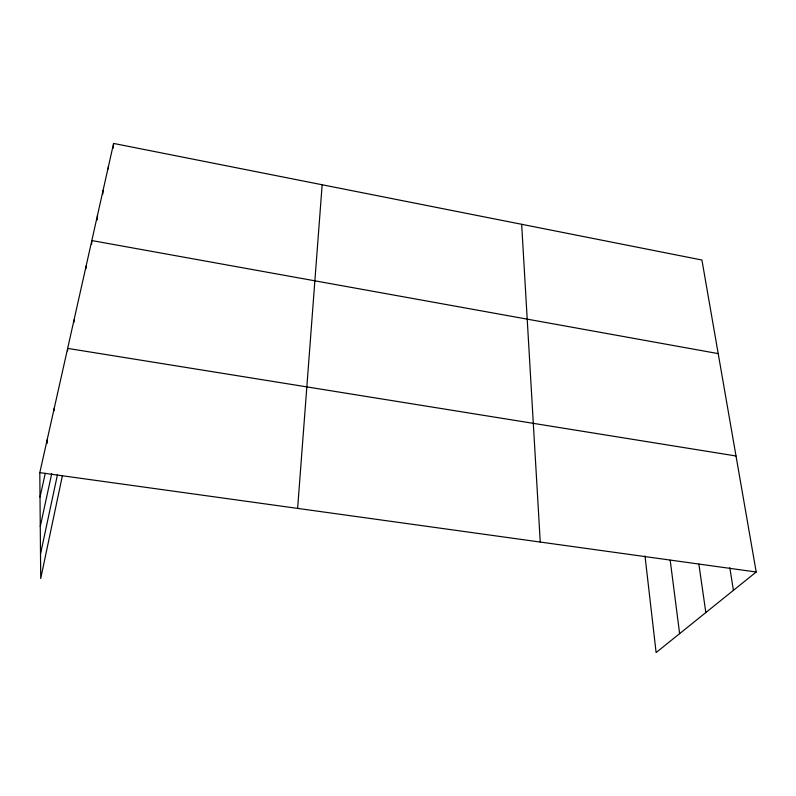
<?xml version="1.0" encoding="UTF-8"?>
<svg xmlns="http://www.w3.org/2000/svg" width="796" height="796" viewBox="0 0 796 796"><rect width="100%" height="100%" fill="white"/><g stroke="black" fill="none" stroke-linecap="round" stroke-linejoin="round"><path stroke-width="1.19" d="M47.143 443.432L47.153 439.84M54.208 410.696L54.237 408.239M67.58 350.847L67.65 348.389L736.011 455.979M73.928 322.42L74.008 320.032M85.968 268.63L86.087 266.163M91.639 244.153L91.819 240.561L718.211 353.613M97.271 219.895L97.54 215.059M102.843 194.065L103.062 190.393M108.256 168.991L108.415 166.533M113.271 148.195L113.599 143.429L701.923 260.023L756.2 572.006L656.113 652.571L645.009 556.026M297.624 508.395L322.151 184.762M62.337 475.988L40.715 578.473L39.8 472.635L113.599 143.429M40.506 553.976L57.521 474.426M40.268 526.415L51.74 473.61M40.009 497.092L45.263 473.331M39.8 472.635L756.2 572.006M729.803 567.717L733.424 590.343M698.868 564.105L705.833 612.552M670.192 560.165L679.625 633.646M521.659 224.303L540.255 542.056"/></g></svg>
